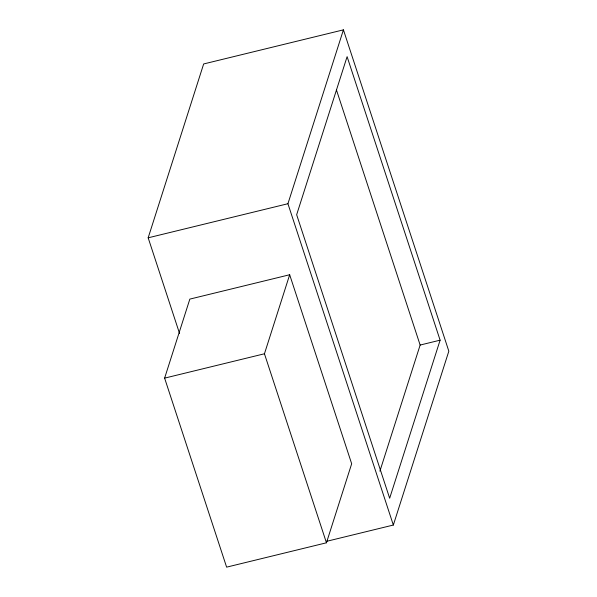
<?xml version="1.0" encoding="UTF-8"?>
<svg xmlns="http://www.w3.org/2000/svg" width="597" height="597" viewBox="0 0 597 597"><rect width="100%" height="100%" fill="white"/><g stroke="black" fill="none" stroke-linecap="round" stroke-linejoin="round"><path stroke-width="0.9" d="M179.533 333.417L148.168 237.815L203.659 63.954L343.424 29.85L448.832 351.178L393.341 525.047L326.619 541.322M164.615 378.132L189.839 299.104L289.672 274.747L351.67 463.765L326.455 542.792L226.621 567.15L164.615 378.132L264.449 353.775L289.672 274.747M393.341 525.047L287.933 203.719L343.424 29.85M379.901 471.145L420.139 345.051L336.432 89.878M440.108 340.178L389.662 498.241L296.657 214.719L347.103 56.655L440.108 340.178L420.139 345.051M148.168 237.815L287.933 203.719M264.449 353.775L326.455 542.792"/></g></svg>
